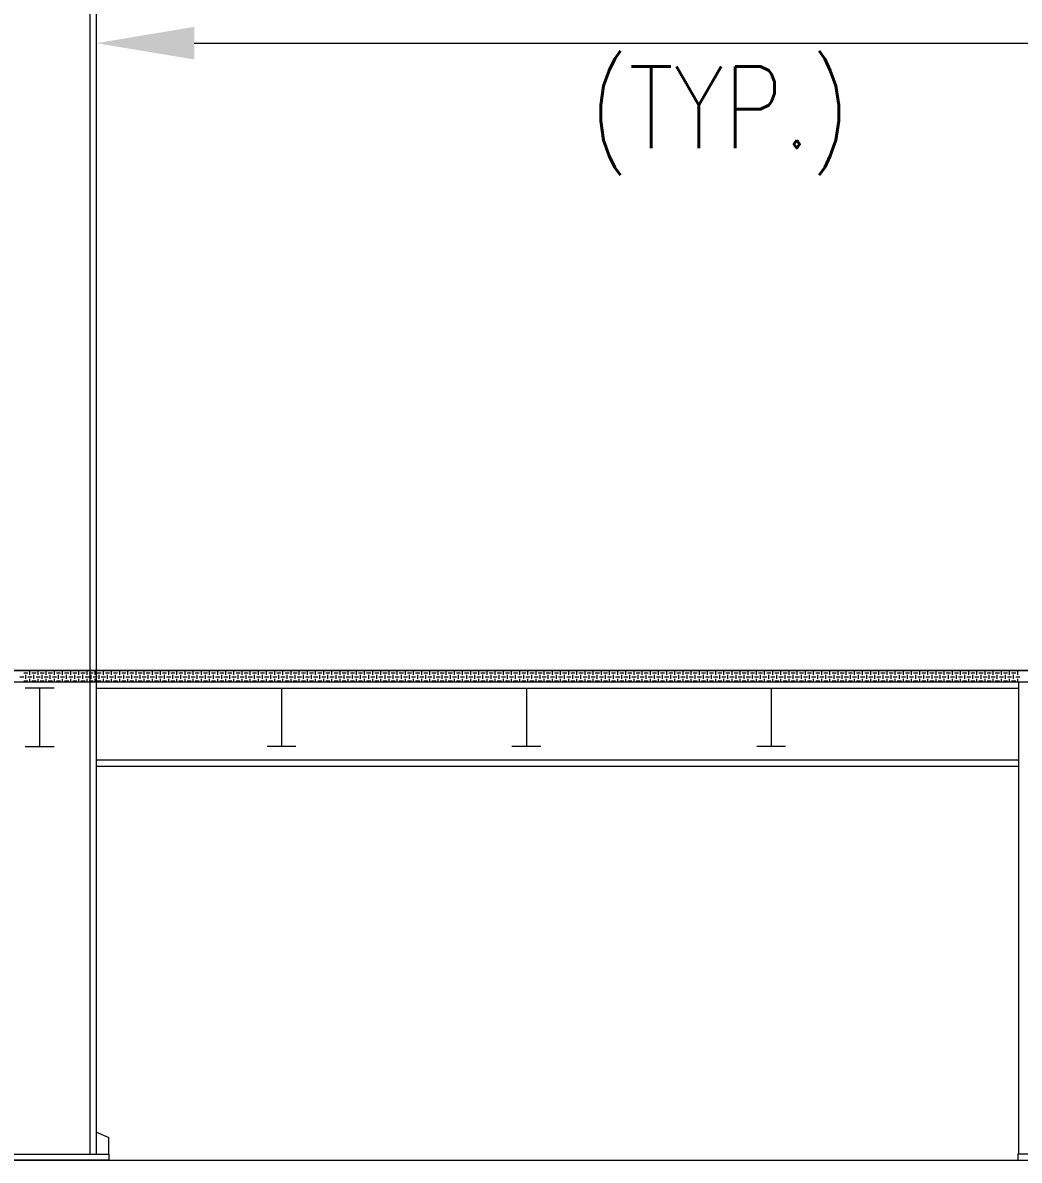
# Model space of a CAD drawing. Header units: millimetres. Extents: x 68421 to 1479662, y -51504 to 144751.
# Drawn here: x 607346 to 613449, y 73240 to 80207 of the extents above; entities that cross this region are included whole.
import ezdxf

# ---------------------------------------------------------------- set-up
doc = ezdxf.new("R2010")
doc.units = ezdxf.units.MM
doc.header["$LTSCALE"] = 0.35
doc.header["$MEASUREMENT"] = 0
doc.linetypes.add('CONTIN', pattern=[0, 0, 0])
doc.layers.get('0').update_dxf_attribs({"linetype": 'CONTIN'})
doc.styles.add('ROMANT', font='simplex.shx')

msp = doc.modelspace()

# ---------------------------------------------------------------- linework, layer by layer
at = {"lineweight": 0}
for p, q in [((607758.24888, 73277.76909), (607758.25123, 83356.65159)), ((607796.34887, 73277.76909), (607796.35124, 83356.65159)), ((613445.2471, 73277.76909), (613445.24641, 76169.33395)), ((607794.28541, 76131.22837), (613445.24787, 76131.22837)), ((607796.34824, 75691.43247), (613445.24773, 75691.43247)), ((607796.34825, 75653.33237), (613445.24772, 75653.33237)), ((607796.34889, 73411.58594), (607872.54896, 73379.3691)), ((607872.54896, 73277.7691), (607872.54896, 73379.3691)), ((607061.04701, 73277.76902), (607872.54896, 73277.7691)), ((607872.54896, 73239.6691), (607061.04701, 73239.66902)), ((607137.24698, 73277.76901), (607796.34889, 73277.7691)), ((607872.54896, 73277.7691), (607872.54896, 73239.6691))]:
    msp.add_line(p, q, dxfattribs=at)
at = {"color": 6, "linetype": 'ByBlock', "lineweight": 0}
msp.add_line((608396.35045, 80082.00397), (615490.79799, 80082.00397), dxfattribs=at)
at = {"color": 251, "linetype": 'Continuous', "lineweight": 0}
for p, q in [((588413.24788, 76239.66906), (626520.34809, 76239.66906)), ((626520.34809, 76239.66906), (588413.24788, 76239.66906)), ((607351.81056, 76225.22456), (607376.81056, 76225.22456)), ((607364.31056, 76237.72456), (607364.31056, 76239.66906)), ((607389.31056, 76212.72456), (607389.31056, 76237.72456)), ((607401.81056, 76225.22456), (607426.81056, 76225.22456)), ((607414.31056, 76237.72456), (607414.31056, 76239.66906)), ((607439.31056, 76212.72456), (607439.31056, 76237.72456)), ((607451.81056, 76225.22456), (607476.81056, 76225.22456)), ((607464.31056, 76237.72456), (607464.31056, 76239.66906)), ((607489.31056, 76212.72456), (607489.31056, 76237.72456)), ((607501.81056, 76225.22456), (607526.81056, 76225.22456)), ((607514.31056, 76237.72456), (607514.31056, 76239.66906)), ((607539.31056, 76212.72456), (607539.31056, 76237.72456)), ((607551.81056, 76225.22456), (607576.81056, 76225.22456)), ((607564.31056, 76237.72456), (607564.31056, 76239.66906)), ((607589.31056, 76212.72456), (607589.31056, 76237.72456)), ((607601.81056, 76225.22456), (607626.81056, 76225.22456)), ((607614.31056, 76237.72456), (607614.31056, 76239.66906)), ((607639.31056, 76212.72456), (607639.31056, 76237.72456)), ((607651.81056, 76225.22456), (607676.81056, 76225.22456)), ((607664.31056, 76237.72456), (607664.31056, 76239.66906)), ((607689.31056, 76212.72456), (607689.31056, 76237.72456)), ((607701.81056, 76225.22456), (607726.81056, 76225.22456)), ((607714.31056, 76237.72456), (607714.31056, 76239.66906)), ((607739.31056, 76212.72456), (607739.31056, 76237.72456)), ((607751.81056, 76225.22456), (607776.81056, 76225.22456)), ((607764.31056, 76237.72456), (607764.31056, 76239.66906)), ((607789.31056, 76212.72456), (607789.31056, 76237.72456)), ((607801.81056, 76225.22456), (607826.81056, 76225.22456)), ((607814.31056, 76237.72456), (607814.31056, 76239.66906)), ((607839.31056, 76212.72456), (607839.31056, 76237.72456)), ((607851.81056, 76225.22456), (607876.81056, 76225.22456)), ((607864.31056, 76237.72456), (607864.31056, 76239.66906)), ((607889.31056, 76212.72456), (607889.31056, 76237.72456)), ((607901.81056, 76225.22456), (607926.81056, 76225.22456)), ((607914.31056, 76237.72456), (607914.31056, 76239.66906)), ((607939.31056, 76212.72456), (607939.31056, 76237.72456)), ((607951.81056, 76225.22456), (607976.81056, 76225.22456)), ((607964.31056, 76237.72456), (607964.31056, 76239.66906)), ((607989.31056, 76212.72456), (607989.31056, 76237.72456)), ((608001.81056, 76225.22456), (608026.81056, 76225.22456)), ((608014.31056, 76237.72456), (608014.31056, 76239.66906)), ((608039.31056, 76212.72456), (608039.31056, 76237.72456)), ((608051.81056, 76225.22456), (608076.81056, 76225.22456)), ((608064.31056, 76237.72456), (608064.31056, 76239.66906)), ((608089.31056, 76212.72456), (608089.31056, 76237.72456)), ((608101.81056, 76225.22456), (608126.81056, 76225.22456)), ((608114.31056, 76237.72456), (608114.31056, 76239.66906)), ((608139.31056, 76212.72456), (608139.31056, 76237.72456)), ((608151.81056, 76225.22456), (608176.81056, 76225.22456)), ((608164.31056, 76237.72456), (608164.31056, 76239.66906)), ((608189.31056, 76212.72456), (608189.31056, 76237.72456)), ((608201.81056, 76225.22456), (608226.81056, 76225.22456)), ((608214.31056, 76237.72456), (608214.31056, 76239.66906)), ((608239.31056, 76212.72456), (608239.31056, 76237.72456)), ((608251.81056, 76225.22456), (608276.81056, 76225.22456)), ((608264.31056, 76237.72456), (608264.31056, 76239.66906)), ((608289.31056, 76212.72456), (608289.31056, 76237.72456)), ((608301.81056, 76225.22456), (608326.81056, 76225.22456)), ((608314.31056, 76237.72456), (608314.31056, 76239.66906)), ((608339.31056, 76212.72456), (608339.31056, 76237.72456)), ((608351.81056, 76225.22456), (608376.81056, 76225.22456)), ((608364.31056, 76237.72456), (608364.31056, 76239.66906)), ((608389.31056, 76212.72456), (608389.31056, 76237.72456)), ((608401.81056, 76225.22456), (608426.81056, 76225.22456)), ((608414.31056, 76237.72456), (608414.31056, 76239.66906)), ((608439.31056, 76212.72456), (608439.31056, 76237.72456)), ((608451.81056, 76225.22456), (608476.81056, 76225.22456)), ((608464.31056, 76237.72456), (608464.31056, 76239.66906)), ((608489.31056, 76212.72456), (608489.31056, 76237.72456)), ((608501.81056, 76225.22456), (608526.81056, 76225.22456)), ((608514.31056, 76237.72456), (608514.31056, 76239.66906)), ((608539.31056, 76212.72456), (608539.31056, 76237.72456)), ((608551.81056, 76225.22456), (608576.81056, 76225.22456)), ((608564.31056, 76237.72456), (608564.31056, 76239.66906)), ((608589.31056, 76212.72456), (608589.31056, 76237.72456)), ((608601.81056, 76225.22456), (608626.81056, 76225.22456)), ((608614.31056, 76237.72456), (608614.31056, 76239.66906)), ((608639.31056, 76212.72456), (608639.31056, 76237.72456)), ((608651.81056, 76225.22456), (608676.81056, 76225.22456)), ((608664.31056, 76237.72456), (608664.31056, 76239.66906)), ((608689.31056, 76212.72456), (608689.31056, 76237.72456)), ((608701.81056, 76225.22456), (608726.81056, 76225.22456)), ((608714.31056, 76237.72456), (608714.31056, 76239.66906)), ((608739.31056, 76212.72456), (608739.31056, 76237.72456)), ((608751.81056, 76225.22456), (608776.81056, 76225.22456)), ((608764.31056, 76237.72456), (608764.31056, 76239.66906)), ((608789.31056, 76212.72456), (608789.31056, 76237.72456)), ((608801.81056, 76225.22456), (608826.81056, 76225.22456)), ((608814.31056, 76237.72456), (608814.31056, 76239.66906)), ((608839.31056, 76212.72456), (608839.31056, 76237.72456)), ((608851.81056, 76225.22456), (608876.81056, 76225.22456)), ((608864.31056, 76237.72456), (608864.31056, 76239.66906)), ((608889.31056, 76212.72456), (608889.31056, 76237.72456)), ((608901.81056, 76225.22456), (608926.81056, 76225.22456)), ((608914.31056, 76237.72456), (608914.31056, 76239.66906)), ((608939.31056, 76212.72456), (608939.31056, 76237.72456)), ((608951.81056, 76225.22456), (608976.81056, 76225.22456)), ((608964.31056, 76237.72456), (608964.31056, 76239.66906)), ((608989.31056, 76212.72456), (608989.31056, 76237.72456)), ((609001.81056, 76225.22456), (609026.81056, 76225.22456)), ((609014.31056, 76237.72456), (609014.31056, 76239.66906)), ((609039.31056, 76212.72456), (609039.31056, 76237.72456)), ((609051.81056, 76225.22456), (609076.81056, 76225.22456)), ((609064.31056, 76237.72456), (609064.31056, 76239.66906)), ((609089.31056, 76212.72456), (609089.31056, 76237.72456)), ((609101.81056, 76225.22456), (609126.81056, 76225.22456)), ((609114.31056, 76237.72456), (609114.31056, 76239.66906)), ((609139.31056, 76212.72456), (609139.31056, 76237.72456)), ((609151.81056, 76225.22456), (609176.81056, 76225.22456)), ((609164.31056, 76237.72456), (609164.31056, 76239.66906)), ((609189.31056, 76212.72456), (609189.31056, 76237.72456)), ((609201.81056, 76225.22456), (609226.81056, 76225.22456)), ((609214.31056, 76237.72456), (609214.31056, 76239.66906)), ((609239.31056, 76212.72456), (609239.31056, 76237.72456)), ((609251.81056, 76225.22456), (609276.81056, 76225.22456)), ((609264.31056, 76237.72456), (609264.31056, 76239.66906)), ((609289.31056, 76212.72456), (609289.31056, 76237.72456)), ((609301.81056, 76225.22456), (609326.81056, 76225.22456)), ((609314.31056, 76237.72456), (609314.31056, 76239.66906)), ((609339.31056, 76212.72456), (609339.31056, 76237.72456)), ((609351.81056, 76225.22456), (609376.81056, 76225.22456)), ((609364.31056, 76237.72456), (609364.31056, 76239.66906)), ((609389.31056, 76212.72456), (609389.31056, 76237.72456)), ((609401.81056, 76225.22456), (609426.81056, 76225.22456)), ((609414.31056, 76237.72456), (609414.31056, 76239.66906)), ((609439.31056, 76212.72456), (609439.31056, 76237.72456)), ((609451.81056, 76225.22456), (609476.81056, 76225.22456)), ((609464.31056, 76237.72456), (609464.31056, 76239.66906)), ((609489.31056, 76212.72456), (609489.31056, 76237.72456)), ((609501.81056, 76225.22456), (609526.81056, 76225.22456)), ((609514.31056, 76237.72456), (609514.31056, 76239.66906)), ((609539.31056, 76212.72456), (609539.31056, 76237.72456)), ((609551.81056, 76225.22456), (609576.81056, 76225.22456)), ((609564.31056, 76237.72456), (609564.31056, 76239.66906)), ((609589.31056, 76212.72456), (609589.31056, 76237.72456)), ((609601.81056, 76225.22456), (609626.81056, 76225.22456)), ((609614.31056, 76237.72456), (609614.31056, 76239.66906)), ((609639.31056, 76212.72456), (609639.31056, 76237.72456)), ((609651.81056, 76225.22456), (609676.81056, 76225.22456)), ((609664.31056, 76237.72456), (609664.31056, 76239.66906)), ((609689.31056, 76212.72456), (609689.31056, 76237.72456)), ((609701.81056, 76225.22456), (609726.81056, 76225.22456)), ((609714.31056, 76237.72456), (609714.31056, 76239.66906)), ((609739.31056, 76212.72456), (609739.31056, 76237.72456)), ((609751.81056, 76225.22456), (609776.81056, 76225.22456)), ((609764.31056, 76237.72456), (609764.31056, 76239.66906)), ((609789.31056, 76212.72456), (609789.31056, 76237.72456)), ((609801.81056, 76225.22456), (609826.81056, 76225.22456)), ((609814.31056, 76237.72456), (609814.31056, 76239.66906)), ((609839.31056, 76212.72456), (609839.31056, 76237.72456)), ((609851.81056, 76225.22456), (609876.81056, 76225.22456)), ((609864.31056, 76237.72456), (609864.31056, 76239.66906)), ((609889.31056, 76212.72456), (609889.31056, 76237.72456)), ((609901.81056, 76225.22456), (609926.81056, 76225.22456)), ((609914.31056, 76237.72456), (609914.31056, 76239.66906)), ((609939.31056, 76212.72456), (609939.31056, 76237.72456)), ((609951.81056, 76225.22456), (609976.81056, 76225.22456)), ((609964.31056, 76237.72456), (609964.31056, 76239.66906)), ((609989.31056, 76212.72456), (609989.31056, 76237.72456)), ((610001.81056, 76225.22456), (610026.81056, 76225.22456)), ((610014.31056, 76237.72456), (610014.31056, 76239.66906)), ((610039.31056, 76212.72456), (610039.31056, 76237.72456)), ((610051.81056, 76225.22456), (610076.81056, 76225.22456)), ((610064.31056, 76237.72456), (610064.31056, 76239.66906)), ((610089.31056, 76212.72456), (610089.31056, 76237.72456)), ((610101.81056, 76225.22456), (610126.81056, 76225.22456)), ((610114.31056, 76237.72456), (610114.31056, 76239.66906)), ((610139.31056, 76212.72456), (610139.31056, 76237.72456)), ((610151.81056, 76225.22456), (610176.81056, 76225.22456)), ((610164.31056, 76237.72456), (610164.31056, 76239.66906)), ((610189.31056, 76212.72456), (610189.31056, 76237.72456)), ((610201.81056, 76225.22456), (610226.81056, 76225.22456)), ((610214.31056, 76237.72456), (610214.31056, 76239.66906)), ((610239.31056, 76212.72456), (610239.31056, 76237.72456)), ((610251.81056, 76225.22456), (610276.81056, 76225.22456)), ((610264.31056, 76237.72456), (610264.31056, 76239.66906)), ((610289.31056, 76212.72456), (610289.31056, 76237.72456)), ((610301.81056, 76225.22456), (610326.81056, 76225.22456)), ((610314.31056, 76237.72456), (610314.31056, 76239.66906)), ((610339.31056, 76212.72456), (610339.31056, 76237.72456)), ((610351.81056, 76225.22456), (610376.81056, 76225.22456)), ((610364.31056, 76237.72456), (610364.31056, 76239.66906)), ((610389.31056, 76212.72456), (610389.31056, 76237.72456)), ((610401.81056, 76225.22456), (610426.81056, 76225.22456)), ((610414.31056, 76237.72456), (610414.31056, 76239.66906)), ((610439.31056, 76212.72456), (610439.31056, 76237.72456)), ((610451.81056, 76225.22456), (610476.81056, 76225.22456)), ((610464.31056, 76237.72456), (610464.31056, 76239.66906)), ((610489.31056, 76212.72456), (610489.31056, 76237.72456)), ((610501.81056, 76225.22456), (610526.81056, 76225.22456)), ((610514.31056, 76237.72456), (610514.31056, 76239.66906)), ((610539.31056, 76212.72456), (610539.31056, 76237.72456)), ((610551.81056, 76225.22456), (610576.81056, 76225.22456)), ((610564.31056, 76237.72456), (610564.31056, 76239.66906)), ((610589.31056, 76212.72456), (610589.31056, 76237.72456)), ((610601.81056, 76225.22456), (610626.81056, 76225.22456)), ((610614.31056, 76237.72456), (610614.31056, 76239.66906)), ((610639.31056, 76212.72456), (610639.31056, 76237.72456)), ((610651.81056, 76225.22456), (610676.81056, 76225.22456)), ((610664.31056, 76237.72456), (610664.31056, 76239.66906)), ((610689.31056, 76212.72456), (610689.31056, 76237.72456)), ((610701.81056, 76225.22456), (610726.81056, 76225.22456)), ((610714.31056, 76237.72456), (610714.31056, 76239.66906)), ((610739.31056, 76212.72456), (610739.31056, 76237.72456)), ((610751.81056, 76225.22456), (610776.81056, 76225.22456)), ((610764.31056, 76237.72456), (610764.31056, 76239.66906)), ((610789.31056, 76212.72456), (610789.31056, 76237.72456)), ((610801.81056, 76225.22456), (610826.81056, 76225.22456)), ((610814.31056, 76237.72456), (610814.31056, 76239.66906)), ((610839.31056, 76212.72456), (610839.31056, 76237.72456)), ((610851.81056, 76225.22456), (610876.81056, 76225.22456)), ((610864.31056, 76237.72456), (610864.31056, 76239.66906)), ((610889.31056, 76212.72456), (610889.31056, 76237.72456)), ((610901.81056, 76225.22456), (610926.81056, 76225.22456)), ((610914.31056, 76237.72456), (610914.31056, 76239.66906)), ((610939.31056, 76212.72456), (610939.31056, 76237.72456)), ((610951.81056, 76225.22456), (610976.81056, 76225.22456)), ((610964.31056, 76237.72456), (610964.31056, 76239.66906)), ((610989.31056, 76212.72456), (610989.31056, 76237.72456)), ((611001.81056, 76225.22456), (611026.81056, 76225.22456)), ((611014.31056, 76237.72456), (611014.31056, 76239.66906)), ((611039.31056, 76212.72456), (611039.31056, 76237.72456)), ((611051.81056, 76225.22456), (611076.81056, 76225.22456)), ((611064.31056, 76237.72456), (611064.31056, 76239.66906)), ((611089.31056, 76212.72456), (611089.31056, 76237.72456)), ((611101.81056, 76225.22456), (611126.81056, 76225.22456)), ((611114.31056, 76237.72456), (611114.31056, 76239.66906)), ((611139.31056, 76212.72456), (611139.31056, 76237.72456)), ((611151.81056, 76225.22456), (611176.81056, 76225.22456)), ((611164.31056, 76237.72456), (611164.31056, 76239.66906)), ((611189.31056, 76212.72456), (611189.31056, 76237.72456)), ((611201.81056, 76225.22456), (611226.81056, 76225.22456)), ((611214.31056, 76237.72456), (611214.31056, 76239.66906)), ((611239.31056, 76212.72456), (611239.31056, 76237.72456)), ((611251.81056, 76225.22456), (611276.81056, 76225.22456)), ((611264.31056, 76237.72456), (611264.31056, 76239.66906)), ((611289.31056, 76212.72456), (611289.31056, 76237.72456)), ((611301.81056, 76225.22456), (611326.81056, 76225.22456)), ((611314.31056, 76237.72456), (611314.31056, 76239.66906)), ((611339.31056, 76212.72456), (611339.31056, 76237.72456)), ((611351.81056, 76225.22456), (611376.81056, 76225.22456)), ((611364.31056, 76237.72456), (611364.31056, 76239.66906)), ((611389.31056, 76212.72456), (611389.31056, 76237.72456)), ((611401.81056, 76225.22456), (611426.81056, 76225.22456)), ((611414.31056, 76237.72456), (611414.31056, 76239.66906)), ((611439.31056, 76212.72456), (611439.31056, 76237.72456)), ((611451.81056, 76225.22456), (611476.81056, 76225.22456)), ((611464.31056, 76237.72456), (611464.31056, 76239.66906)), ((611489.31056, 76212.72456), (611489.31056, 76237.72456)), ((611501.81056, 76225.22456), (611526.81056, 76225.22456)), ((611514.31056, 76237.72456), (611514.31056, 76239.66906)), ((611539.31056, 76212.72456), (611539.31056, 76237.72456)), ((611551.81056, 76225.22456), (611576.81056, 76225.22456)), ((611564.31056, 76237.72456), (611564.31056, 76239.66906)), ((611589.31056, 76212.72456), (611589.31056, 76237.72456)), ((611601.81056, 76225.22456), (611626.81056, 76225.22456)), ((611614.31056, 76237.72456), (611614.31056, 76239.66906)), ((611639.31056, 76212.72456), (611639.31056, 76237.72456)), ((611651.81056, 76225.22456), (611676.81056, 76225.22456)), ((611664.31056, 76237.72456), (611664.31056, 76239.66906)), ((611689.31056, 76212.72456), (611689.31056, 76237.72456)), ((611701.81056, 76225.22456), (611726.81056, 76225.22456)), ((611714.31056, 76237.72456), (611714.31056, 76239.66906)), ((611739.31056, 76212.72456), (611739.31056, 76237.72456)), ((611751.81056, 76225.22456), (611776.81056, 76225.22456)), ((611764.31056, 76237.72456), (611764.31056, 76239.66906)), ((611789.31056, 76212.72456), (611789.31056, 76237.72456)), ((611801.81056, 76225.22456), (611826.81056, 76225.22456)), ((611814.31056, 76237.72456), (611814.31056, 76239.66906)), ((611839.31056, 76212.72456), (611839.31056, 76237.72456)), ((611851.81056, 76225.22456), (611876.81056, 76225.22456)), ((611864.31056, 76237.72456), (611864.31056, 76239.66906)), ((611889.31056, 76212.72456), (611889.31056, 76237.72456)), ((611901.81056, 76225.22456), (611926.81056, 76225.22456)), ((611914.31056, 76237.72456), (611914.31056, 76239.66906)), ((611939.31056, 76212.72456), (611939.31056, 76237.72456)), ((611951.81056, 76225.22456), (611976.81056, 76225.22456)), ((611964.31056, 76237.72456), (611964.31056, 76239.66906)), ((611989.31056, 76212.72456), (611989.31056, 76237.72456)), ((612001.81056, 76225.22456), (612026.81056, 76225.22456)), ((612014.31056, 76237.72456), (612014.31056, 76239.66906)), ((612039.31056, 76212.72456), (612039.31056, 76237.72456)), ((612051.81056, 76225.22456), (612076.81056, 76225.22456)), ((612064.31056, 76237.72456), (612064.31056, 76239.66906)), ((612089.31056, 76212.72456), (612089.31056, 76237.72456)), ((612101.81056, 76225.22456), (612126.81056, 76225.22456)), ((612114.31056, 76237.72456), (612114.31056, 76239.66906)), ((612139.31056, 76212.72456), (612139.31056, 76237.72456)), ((612151.81056, 76225.22456), (612176.81056, 76225.22456)), ((612164.31056, 76237.72456), (612164.31056, 76239.66906)), ((612189.31056, 76212.72456), (612189.31056, 76237.72456)), ((612201.81056, 76225.22456), (612226.81056, 76225.22456)), ((612214.31056, 76237.72456), (612214.31056, 76239.66906)), ((612239.31056, 76212.72456), (612239.31056, 76237.72456)), ((612251.81056, 76225.22456), (612276.81056, 76225.22456)), ((612264.31056, 76237.72456), (612264.31056, 76239.66906)), ((612289.31056, 76212.72456), (612289.31056, 76237.72456)), ((612301.81056, 76225.22456), (612326.81056, 76225.22456)), ((612314.31056, 76237.72456), (612314.31056, 76239.66906)), ((612339.31056, 76212.72456), (612339.31056, 76237.72456)), ((612351.81056, 76225.22456), (612376.81056, 76225.22456)), ((612364.31056, 76237.72456), (612364.31056, 76239.66906)), ((612389.31056, 76212.72456), (612389.31056, 76237.72456)), ((612401.81056, 76225.22456), (612426.81056, 76225.22456)), ((612414.31056, 76237.72456), (612414.31056, 76239.66906)), ((612439.31056, 76212.72456), (612439.31056, 76237.72456)), ((612451.81056, 76225.22456), (612476.81056, 76225.22456)), ((612464.31056, 76237.72456), (612464.31056, 76239.66906)), ((612489.31056, 76212.72456), (612489.31056, 76237.72456)), ((612501.81056, 76225.22456), (612526.81056, 76225.22456)), ((612514.31056, 76237.72456), (612514.31056, 76239.66906)), ((612539.31056, 76212.72456), (612539.31056, 76237.72456)), ((612551.81056, 76225.22456), (612576.81056, 76225.22456)), ((612564.31056, 76237.72456), (612564.31056, 76239.66906)), ((612589.31056, 76212.72456), (612589.31056, 76237.72456)), ((612601.81056, 76225.22456), (612626.81056, 76225.22456)), ((612614.31056, 76237.72456), (612614.31056, 76239.66906)), ((612639.31056, 76212.72456), (612639.31056, 76237.72456)), ((612651.81056, 76225.22456), (612676.81056, 76225.22456)), ((612664.31056, 76237.72456), (612664.31056, 76239.66906)), ((612689.31056, 76212.72456), (612689.31056, 76237.72456)), ((612701.81056, 76225.22456), (612726.81056, 76225.22456)), ((612714.31056, 76237.72456), (612714.31056, 76239.66906)), ((612739.31056, 76212.72456), (612739.31056, 76237.72456)), ((612751.81056, 76225.22456), (612776.81056, 76225.22456)), ((612764.31056, 76237.72456), (612764.31056, 76239.66906)), ((612789.31056, 76212.72456), (612789.31056, 76237.72456)), ((612801.81056, 76225.22456), (612826.81056, 76225.22456)), ((612814.31056, 76237.72456), (612814.31056, 76239.66906)), ((612839.31056, 76212.72456), (612839.31056, 76237.72456)), ((612851.81056, 76225.22456), (612876.81056, 76225.22456)), ((612864.31056, 76237.72456), (612864.31056, 76239.66906)), ((612889.31056, 76212.72456), (612889.31056, 76237.72456)), ((612901.81056, 76225.22456), (612926.81056, 76225.22456)), ((612914.31056, 76237.72456), (612914.31056, 76239.66906)), ((612939.31056, 76212.72456), (612939.31056, 76237.72456)), ((612951.81056, 76225.22456), (612976.81056, 76225.22456)), ((612964.31056, 76237.72456), (612964.31056, 76239.66906)), ((612989.31056, 76212.72456), (612989.31056, 76237.72456)), ((613001.81056, 76225.22456), (613026.81056, 76225.22456)), ((613014.31056, 76237.72456), (613014.31056, 76239.66906)), ((613039.31056, 76212.72456), (613039.31056, 76237.72456)), ((613051.81056, 76225.22456), (613076.81056, 76225.22456)), ((613064.31056, 76237.72456), (613064.31056, 76239.66906)), ((613089.31056, 76212.72456), (613089.31056, 76237.72456)), ((613101.81056, 76225.22456), (613126.81056, 76225.22456)), ((613114.31056, 76237.72456), (613114.31056, 76239.66906)), ((613139.31056, 76212.72456), (613139.31056, 76237.72456)), ((613151.81056, 76225.22456), (613176.81056, 76225.22456)), ((613164.31056, 76237.72456), (613164.31056, 76239.66906)), ((613189.31056, 76212.72456), (613189.31056, 76237.72456)), ((613201.81056, 76225.22456), (613226.81056, 76225.22456)), ((613214.31056, 76237.72456), (613214.31056, 76239.66906)), ((613239.31056, 76212.72456), (613239.31056, 76237.72456)), ((613251.81056, 76225.22456), (613276.81056, 76225.22456)), ((613264.31056, 76237.72456), (613264.31056, 76239.66906)), ((613289.31056, 76212.72456), (613289.31056, 76237.72456)), ((613301.81056, 76225.22456), (613326.81056, 76225.22456)), ((613314.31056, 76237.72456), (613314.31056, 76239.66906)), ((613339.31056, 76212.72456), (613339.31056, 76237.72456)), ((613351.81056, 76225.22456), (613376.81056, 76225.22456)), ((613364.31056, 76237.72456), (613364.31056, 76239.66906)), ((613389.31056, 76212.72456), (613389.31056, 76237.72456)), ((613401.81056, 76225.22456), (613426.81056, 76225.22456)), ((613414.31056, 76237.72456), (613414.31056, 76239.66906)), ((613439.31056, 76212.72456), (613439.31056, 76237.72456)), ((588413.24786, 76169.33395), (626520.34809, 76169.33395)), ((607326.81056, 76200.22456), (607351.81056, 76200.22456)), ((607351.81056, 76175.22456), (607376.81056, 76175.22456)), ((607364.31056, 76187.72456), (607364.31056, 76212.72456)), ((607376.81056, 76200.22456), (607401.81056, 76200.22456)), ((607389.31056, 76169.33395), (607389.31056, 76187.72456)), ((607401.81056, 76175.22456), (607426.81056, 76175.22456)), ((607414.31056, 76187.72456), (607414.31056, 76212.72456)), ((607426.81056, 76200.22456), (607451.81056, 76200.22456)), ((607439.31056, 76169.33395), (607439.31056, 76187.72456)), ((607451.81056, 76175.22456), (607476.81056, 76175.22456)), ((607464.31056, 76187.72456), (607464.31056, 76212.72456)), ((607476.81056, 76200.22456), (607501.81056, 76200.22456)), ((607489.31056, 76169.33395), (607489.31056, 76187.72456)), ((607501.81056, 76175.22456), (607526.81056, 76175.22456)), ((607514.31056, 76187.72456), (607514.31056, 76212.72456)), ((607526.81056, 76200.22456), (607551.81056, 76200.22456)), ((607539.31056, 76169.33395), (607539.31056, 76187.72456)), ((607551.81056, 76175.22456), (607576.81056, 76175.22456)), ((607564.31056, 76187.72456), (607564.31056, 76212.72456)), ((607576.81056, 76200.22456), (607601.81056, 76200.22456)), ((607589.31056, 76169.33395), (607589.31056, 76187.72456)), ((607601.81056, 76175.22456), (607626.81056, 76175.22456)), ((607614.31056, 76187.72456), (607614.31056, 76212.72456)), ((607626.81056, 76200.22456), (607651.81056, 76200.22456)), ((607639.31056, 76169.33395), (607639.31056, 76187.72456)), ((607651.81056, 76175.22456), (607676.81056, 76175.22456)), ((607664.31056, 76187.72456), (607664.31056, 76212.72456)), ((607676.81056, 76200.22456), (607701.81056, 76200.22456)), ((607689.31056, 76169.33395), (607689.31056, 76187.72456)), ((607701.81056, 76175.22456), (607726.81056, 76175.22456)), ((607714.31056, 76187.72456), (607714.31056, 76212.72456)), ((607726.81056, 76200.22456), (607751.81056, 76200.22456)), ((607739.31056, 76169.33395), (607739.31056, 76187.72456)), ((607751.81056, 76175.22456), (607776.81056, 76175.22456)), ((607764.31056, 76187.72456), (607764.31056, 76212.72456)), ((607776.81056, 76200.22456), (607801.81056, 76200.22456)), ((607789.31056, 76169.33395), (607789.31056, 76187.72456)), ((607801.81056, 76175.22456), (607826.81056, 76175.22456)), ((607814.31056, 76187.72456), (607814.31056, 76212.72456)), ((607826.81056, 76200.22456), (607851.81056, 76200.22456)), ((607839.31056, 76169.33395), (607839.31056, 76187.72456)), ((607851.81056, 76175.22456), (607876.81056, 76175.22456)), ((607864.31056, 76187.72456), (607864.31056, 76212.72456)), ((607876.81056, 76200.22456), (607901.81056, 76200.22456)), ((607889.31056, 76169.33395), (607889.31056, 76187.72456)), ((607901.81056, 76175.22456), (607926.81056, 76175.22456)), ((607914.31056, 76187.72456), (607914.31056, 76212.72456)), ((607926.81056, 76200.22456), (607951.81056, 76200.22456)), ((607939.31056, 76169.33395), (607939.31056, 76187.72456)), ((607951.81056, 76175.22456), (607976.81056, 76175.22456)), ((607964.31056, 76187.72456), (607964.31056, 76212.72456)), ((607976.81056, 76200.22456), (608001.81056, 76200.22456)), ((607989.31056, 76169.33395), (607989.31056, 76187.72456)), ((608001.81056, 76175.22456), (608026.81056, 76175.22456)), ((608014.31056, 76187.72456), (608014.31056, 76212.72456)), ((608026.81056, 76200.22456), (608051.81056, 76200.22456)), ((608039.31056, 76169.33395), (608039.31056, 76187.72456)), ((608051.81056, 76175.22456), (608076.81056, 76175.22456)), ((608064.31056, 76187.72456), (608064.31056, 76212.72456)), ((608076.81056, 76200.22456), (608101.81056, 76200.22456)), ((608089.31056, 76169.33395), (608089.31056, 76187.72456)), ((608101.81056, 76175.22456), (608126.81056, 76175.22456)), ((608114.31056, 76187.72456), (608114.31056, 76212.72456)), ((608126.81056, 76200.22456), (608151.81056, 76200.22456)), ((608139.31056, 76169.33395), (608139.31056, 76187.72456)), ((608151.81056, 76175.22456), (608176.81056, 76175.22456)), ((608164.31056, 76187.72456), (608164.31056, 76212.72456)), ((608176.81056, 76200.22456), (608201.81056, 76200.22456)), ((608189.31056, 76169.33395), (608189.31056, 76187.72456)), ((608201.81056, 76175.22456), (608226.81056, 76175.22456)), ((608214.31056, 76187.72456), (608214.31056, 76212.72456)), ((608226.81056, 76200.22456), (608251.81056, 76200.22456)), ((608239.31056, 76169.33395), (608239.31056, 76187.72456)), ((608251.81056, 76175.22456), (608276.81056, 76175.22456)), ((608264.31056, 76187.72456), (608264.31056, 76212.72456)), ((608276.81056, 76200.22456), (608301.81056, 76200.22456)), ((608289.31056, 76169.33395), (608289.31056, 76187.72456)), ((608301.81056, 76175.22456), (608326.81056, 76175.22456)), ((608314.31056, 76187.72456), (608314.31056, 76212.72456)), ((608326.81056, 76200.22456), (608351.81056, 76200.22456)), ((608339.31056, 76169.33395), (608339.31056, 76187.72456)), ((608351.81056, 76175.22456), (608376.81056, 76175.22456)), ((608364.31056, 76187.72456), (608364.31056, 76212.72456)), ((608376.81056, 76200.22456), (608401.81056, 76200.22456)), ((608389.31056, 76169.33395), (608389.31056, 76187.72456)), ((608401.81056, 76175.22456), (608426.81056, 76175.22456)), ((608414.31056, 76187.72456), (608414.31056, 76212.72456)), ((608426.81056, 76200.22456), (608451.81056, 76200.22456)), ((608439.31056, 76169.33395), (608439.31056, 76187.72456)), ((608451.81056, 76175.22456), (608476.81056, 76175.22456)), ((608464.31056, 76187.72456), (608464.31056, 76212.72456)), ((608476.81056, 76200.22456), (608501.81056, 76200.22456)), ((608489.31056, 76169.33395), (608489.31056, 76187.72456)), ((608501.81056, 76175.22456), (608526.81056, 76175.22456)), ((608514.31056, 76187.72456), (608514.31056, 76212.72456)), ((608526.81056, 76200.22456), (608551.81056, 76200.22456)), ((608539.31056, 76169.33395), (608539.31056, 76187.72456)), ((608551.81056, 76175.22456), (608576.81056, 76175.22456)), ((608564.31056, 76187.72456), (608564.31056, 76212.72456)), ((608576.81056, 76200.22456), (608601.81056, 76200.22456)), ((608589.31056, 76169.33395), (608589.31056, 76187.72456)), ((608601.81056, 76175.22456), (608626.81056, 76175.22456)), ((608614.31056, 76187.72456), (608614.31056, 76212.72456)), ((608626.81056, 76200.22456), (608651.81056, 76200.22456)), ((608639.31056, 76169.33395), (608639.31056, 76187.72456)), ((608651.81056, 76175.22456), (608676.81056, 76175.22456)), ((608664.31056, 76187.72456), (608664.31056, 76212.72456)), ((608676.81056, 76200.22456), (608701.81056, 76200.22456)), ((608689.31056, 76169.33395), (608689.31056, 76187.72456)), ((608701.81056, 76175.22456), (608726.81056, 76175.22456)), ((608714.31056, 76187.72456), (608714.31056, 76212.72456)), ((608726.81056, 76200.22456), (608751.81056, 76200.22456)), ((608739.31056, 76169.33395), (608739.31056, 76187.72456)), ((608751.81056, 76175.22456), (608776.81056, 76175.22456)), ((608764.31056, 76187.72456), (608764.31056, 76212.72456)), ((608776.81056, 76200.22456), (608801.81056, 76200.22456)), ((608789.31056, 76169.33395), (608789.31056, 76187.72456)), ((608801.81056, 76175.22456), (608826.81056, 76175.22456)), ((608814.31056, 76187.72456), (608814.31056, 76212.72456)), ((608826.81056, 76200.22456), (608851.81056, 76200.22456)), ((608839.31056, 76169.33395), (608839.31056, 76187.72456)), ((608851.81056, 76175.22456), (608876.81056, 76175.22456)), ((608864.31056, 76187.72456), (608864.31056, 76212.72456)), ((608876.81056, 76200.22456), (608901.81056, 76200.22456)), ((608889.31056, 76169.33395), (608889.31056, 76187.72456)), ((608901.81056, 76175.22456), (608926.81056, 76175.22456)), ((608914.31056, 76187.72456), (608914.31056, 76212.72456)), ((608926.81056, 76200.22456), (608951.81056, 76200.22456)), ((608939.31056, 76169.33395), (608939.31056, 76187.72456)), ((608951.81056, 76175.22456), (608976.81056, 76175.22456)), ((608964.31056, 76187.72456), (608964.31056, 76212.72456)), ((608976.81056, 76200.22456), (609001.81056, 76200.22456)), ((608989.31056, 76169.33395), (608989.31056, 76187.72456)), ((609001.81056, 76175.22456), (609026.81056, 76175.22456)), ((609014.31056, 76187.72456), (609014.31056, 76212.72456)), ((609026.81056, 76200.22456), (609051.81056, 76200.22456)), ((609039.31056, 76169.33395), (609039.31056, 76187.72456)), ((609051.81056, 76175.22456), (609076.81056, 76175.22456)), ((609064.31056, 76187.72456), (609064.31056, 76212.72456)), ((609076.81056, 76200.22456), (609101.81056, 76200.22456)), ((609089.31056, 76169.33395), (609089.31056, 76187.72456)), ((609101.81056, 76175.22456), (609126.81056, 76175.22456)), ((609114.31056, 76187.72456), (609114.31056, 76212.72456)), ((609126.81056, 76200.22456), (609151.81056, 76200.22456)), ((609139.31056, 76169.33395), (609139.31056, 76187.72456)), ((609151.81056, 76175.22456), (609176.81056, 76175.22456)), ((609164.31056, 76187.72456), (609164.31056, 76212.72456)), ((609176.81056, 76200.22456), (609201.81056, 76200.22456)), ((609189.31056, 76169.33395), (609189.31056, 76187.72456)), ((609201.81056, 76175.22456), (609226.81056, 76175.22456)), ((609214.31056, 76187.72456), (609214.31056, 76212.72456)), ((609226.81056, 76200.22456), (609251.81056, 76200.22456)), ((609239.31056, 76169.33395), (609239.31056, 76187.72456)), ((609251.81056, 76175.22456), (609276.81056, 76175.22456)), ((609264.31056, 76187.72456), (609264.31056, 76212.72456)), ((609276.81056, 76200.22456), (609301.81056, 76200.22456)), ((609289.31056, 76169.33395), (609289.31056, 76187.72456)), ((609301.81056, 76175.22456), (609326.81056, 76175.22456)), ((609314.31056, 76187.72456), (609314.31056, 76212.72456)), ((609326.81056, 76200.22456), (609351.81056, 76200.22456)), ((609339.31056, 76169.33395), (609339.31056, 76187.72456)), ((609351.81056, 76175.22456), (609376.81056, 76175.22456)), ((609364.31056, 76187.72456), (609364.31056, 76212.72456)), ((609376.81056, 76200.22456), (609401.81056, 76200.22456)), ((609389.31056, 76169.33395), (609389.31056, 76187.72456)), ((609401.81056, 76175.22456), (609426.81056, 76175.22456)), ((609414.31056, 76187.72456), (609414.31056, 76212.72456)), ((609426.81056, 76200.22456), (609451.81056, 76200.22456)), ((609439.31056, 76169.33395), (609439.31056, 76187.72456)), ((609451.81056, 76175.22456), (609476.81056, 76175.22456)), ((609464.31056, 76187.72456), (609464.31056, 76212.72456)), ((609476.81056, 76200.22456), (609501.81056, 76200.22456)), ((609489.31056, 76169.33395), (609489.31056, 76187.72456)), ((609501.81056, 76175.22456), (609526.81056, 76175.22456)), ((609514.31056, 76187.72456), (609514.31056, 76212.72456)), ((609526.81056, 76200.22456), (609551.81056, 76200.22456)), ((609539.31056, 76169.33395), (609539.31056, 76187.72456)), ((609551.81056, 76175.22456), (609576.81056, 76175.22456)), ((609564.31056, 76187.72456), (609564.31056, 76212.72456)), ((609576.81056, 76200.22456), (609601.81056, 76200.22456)), ((609589.31056, 76169.33395), (609589.31056, 76187.72456)), ((609601.81056, 76175.22456), (609626.81056, 76175.22456)), ((609614.31056, 76187.72456), (609614.31056, 76212.72456)), ((609626.81056, 76200.22456), (609651.81056, 76200.22456)), ((609639.31056, 76169.33395), (609639.31056, 76187.72456)), ((609651.81056, 76175.22456), (609676.81056, 76175.22456)), ((609664.31056, 76187.72456), (609664.31056, 76212.72456)), ((609676.81056, 76200.22456), (609701.81056, 76200.22456)), ((609689.31056, 76169.33395), (609689.31056, 76187.72456)), ((609701.81056, 76175.22456), (609726.81056, 76175.22456)), ((609714.31056, 76187.72456), (609714.31056, 76212.72456)), ((609726.81056, 76200.22456), (609751.81056, 76200.22456)), ((609739.31056, 76169.33395), (609739.31056, 76187.72456)), ((609751.81056, 76175.22456), (609776.81056, 76175.22456)), ((609764.31056, 76187.72456), (609764.31056, 76212.72456)), ((609776.81056, 76200.22456), (609801.81056, 76200.22456)), ((609789.31056, 76169.33395), (609789.31056, 76187.72456)), ((609801.81056, 76175.22456), (609826.81056, 76175.22456)), ((609814.31056, 76187.72456), (609814.31056, 76212.72456)), ((609826.81056, 76200.22456), (609851.81056, 76200.22456)), ((609839.31056, 76169.33395), (609839.31056, 76187.72456)), ((609851.81056, 76175.22456), (609876.81056, 76175.22456)), ((609864.31056, 76187.72456), (609864.31056, 76212.72456)), ((609876.81056, 76200.22456), (609901.81056, 76200.22456)), ((609889.31056, 76169.33395), (609889.31056, 76187.72456)), ((609901.81056, 76175.22456), (609926.81056, 76175.22456)), ((609914.31056, 76187.72456), (609914.31056, 76212.72456)), ((609926.81056, 76200.22456), (609951.81056, 76200.22456)), ((609939.31056, 76169.33395), (609939.31056, 76187.72456)), ((609951.81056, 76175.22456), (609976.81056, 76175.22456)), ((609964.31056, 76187.72456), (609964.31056, 76212.72456)), ((609976.81056, 76200.22456), (610001.81056, 76200.22456)), ((609989.31056, 76169.33395), (609989.31056, 76187.72456)), ((610001.81056, 76175.22456), (610026.81056, 76175.22456)), ((610014.31056, 76187.72456), (610014.31056, 76212.72456)), ((610026.81056, 76200.22456), (610051.81056, 76200.22456)), ((610039.31056, 76169.33395), (610039.31056, 76187.72456)), ((610051.81056, 76175.22456), (610076.81056, 76175.22456)), ((610064.31056, 76187.72456), (610064.31056, 76212.72456)), ((610076.81056, 76200.22456), (610101.81056, 76200.22456)), ((610089.31056, 76169.33395), (610089.31056, 76187.72456)), ((610101.81056, 76175.22456), (610126.81056, 76175.22456)), ((610114.31056, 76187.72456), (610114.31056, 76212.72456)), ((610126.81056, 76200.22456), (610151.81056, 76200.22456)), ((610139.31056, 76169.33395), (610139.31056, 76187.72456)), ((610151.81056, 76175.22456), (610176.81056, 76175.22456)), ((610164.31056, 76187.72456), (610164.31056, 76212.72456)), ((610176.81056, 76200.22456), (610201.81056, 76200.22456)), ((610189.31056, 76169.33395), (610189.31056, 76187.72456)), ((610201.81056, 76175.22456), (610226.81056, 76175.22456)), ((610214.31056, 76187.72456), (610214.31056, 76212.72456)), ((610226.81056, 76200.22456), (610251.81056, 76200.22456)), ((610239.31056, 76169.33395), (610239.31056, 76187.72456)), ((610251.81056, 76175.22456), (610276.81056, 76175.22456)), ((610264.31056, 76187.72456), (610264.31056, 76212.72456)), ((610276.81056, 76200.22456), (610301.81056, 76200.22456)), ((610289.31056, 76169.33395), (610289.31056, 76187.72456)), ((610301.81056, 76175.22456), (610326.81056, 76175.22456)), ((610314.31056, 76187.72456), (610314.31056, 76212.72456)), ((610326.81056, 76200.22456), (610351.81056, 76200.22456)), ((610339.31056, 76169.33395), (610339.31056, 76187.72456)), ((610351.81056, 76175.22456), (610376.81056, 76175.22456)), ((610364.31056, 76187.72456), (610364.31056, 76212.72456)), ((610376.81056, 76200.22456), (610401.81056, 76200.22456)), ((610389.31056, 76169.33395), (610389.31056, 76187.72456)), ((610401.81056, 76175.22456), (610426.81056, 76175.22456)), ((610414.31056, 76187.72456), (610414.31056, 76212.72456)), ((610426.81056, 76200.22456), (610451.81056, 76200.22456)), ((610439.31056, 76169.33395), (610439.31056, 76187.72456)), ((610451.81056, 76175.22456), (610476.81056, 76175.22456)), ((610464.31056, 76187.72456), (610464.31056, 76212.72456)), ((610476.81056, 76200.22456), (610501.81056, 76200.22456)), ((610489.31056, 76169.33395), (610489.31056, 76187.72456)), ((610501.81056, 76175.22456), (610526.81056, 76175.22456)), ((610514.31056, 76187.72456), (610514.31056, 76212.72456)), ((610526.81056, 76200.22456), (610551.81056, 76200.22456)), ((610539.31056, 76169.33395), (610539.31056, 76187.72456)), ((610551.81056, 76175.22456), (610576.81056, 76175.22456)), ((610564.31056, 76187.72456), (610564.31056, 76212.72456)), ((610576.81056, 76200.22456), (610601.81056, 76200.22456)), ((610589.31056, 76169.33395), (610589.31056, 76187.72456)), ((610601.81056, 76175.22456), (610626.81056, 76175.22456)), ((610614.31056, 76187.72456), (610614.31056, 76212.72456)), ((610626.81056, 76200.22456), (610651.81056, 76200.22456)), ((610639.31056, 76169.33395), (610639.31056, 76187.72456)), ((610651.81056, 76175.22456), (610676.81056, 76175.22456)), ((610664.31056, 76187.72456), (610664.31056, 76212.72456)), ((610676.81056, 76200.22456), (610701.81056, 76200.22456)), ((610689.31056, 76169.33395), (610689.31056, 76187.72456)), ((610701.81056, 76175.22456), (610726.81056, 76175.22456)), ((610714.31056, 76187.72456), (610714.31056, 76212.72456)), ((610726.81056, 76200.22456), (610751.81056, 76200.22456)), ((610739.31056, 76169.33395), (610739.31056, 76187.72456)), ((610751.81056, 76175.22456), (610776.81056, 76175.22456)), ((610764.31056, 76187.72456), (610764.31056, 76212.72456)), ((610776.81056, 76200.22456), (610801.81056, 76200.22456)), ((610789.31056, 76169.33395), (610789.31056, 76187.72456)), ((610801.81056, 76175.22456), (610826.81056, 76175.22456)), ((610814.31056, 76187.72456), (610814.31056, 76212.72456)), ((610826.81056, 76200.22456), (610851.81056, 76200.22456)), ((610839.31056, 76169.33395), (610839.31056, 76187.72456)), ((610851.81056, 76175.22456), (610876.81056, 76175.22456)), ((610864.31056, 76187.72456), (610864.31056, 76212.72456)), ((610876.81056, 76200.22456), (610901.81056, 76200.22456)), ((610889.31056, 76169.33395), (610889.31056, 76187.72456)), ((610901.81056, 76175.22456), (610926.81056, 76175.22456)), ((610914.31056, 76187.72456), (610914.31056, 76212.72456)), ((610926.81056, 76200.22456), (610951.81056, 76200.22456)), ((610939.31056, 76169.33395), (610939.31056, 76187.72456)), ((610951.81056, 76175.22456), (610976.81056, 76175.22456)), ((610964.31056, 76187.72456), (610964.31056, 76212.72456)), ((610976.81056, 76200.22456), (611001.81056, 76200.22456)), ((610989.31056, 76169.33395), (610989.31056, 76187.72456)), ((611001.81056, 76175.22456), (611026.81056, 76175.22456)), ((611014.31056, 76187.72456), (611014.31056, 76212.72456)), ((611026.81056, 76200.22456), (611051.81056, 76200.22456)), ((611039.31056, 76169.33395), (611039.31056, 76187.72456)), ((611051.81056, 76175.22456), (611076.81056, 76175.22456)), ((611064.31056, 76187.72456), (611064.31056, 76212.72456)), ((611076.81056, 76200.22456), (611101.81056, 76200.22456)), ((611089.31056, 76169.33395), (611089.31056, 76187.72456)), ((611101.81056, 76175.22456), (611126.81056, 76175.22456)), ((611114.31056, 76187.72456), (611114.31056, 76212.72456)), ((611126.81056, 76200.22456), (611151.81056, 76200.22456)), ((611139.31056, 76169.33395), (611139.31056, 76187.72456)), ((611151.81056, 76175.22456), (611176.81056, 76175.22456)), ((611164.31056, 76187.72456), (611164.31056, 76212.72456)), ((611176.81056, 76200.22456), (611201.81056, 76200.22456)), ((611189.31056, 76169.33395), (611189.31056, 76187.72456)), ((611201.81056, 76175.22456), (611226.81056, 76175.22456)), ((611214.31056, 76187.72456), (611214.31056, 76212.72456)), ((611226.81056, 76200.22456), (611251.81056, 76200.22456)), ((611239.31056, 76169.33395), (611239.31056, 76187.72456)), ((611251.81056, 76175.22456), (611276.81056, 76175.22456)), ((611264.31056, 76187.72456), (611264.31056, 76212.72456)), ((611276.81056, 76200.22456), (611301.81056, 76200.22456)), ((611289.31056, 76169.33395), (611289.31056, 76187.72456)), ((611301.81056, 76175.22456), (611326.81056, 76175.22456)), ((611314.31056, 76187.72456), (611314.31056, 76212.72456)), ((611326.81056, 76200.22456), (611351.81056, 76200.22456)), ((611339.31056, 76169.33395), (611339.31056, 76187.72456)), ((611351.81056, 76175.22456), (611376.81056, 76175.22456)), ((611364.31056, 76187.72456), (611364.31056, 76212.72456)), ((611376.81056, 76200.22456), (611401.81056, 76200.22456)), ((611389.31056, 76169.33395), (611389.31056, 76187.72456)), ((611401.81056, 76175.22456), (611426.81056, 76175.22456)), ((611414.31056, 76187.72456), (611414.31056, 76212.72456)), ((611426.81056, 76200.22456), (611451.81056, 76200.22456)), ((611439.31056, 76169.33395), (611439.31056, 76187.72456)), ((611451.81056, 76175.22456), (611476.81056, 76175.22456)), ((611464.31056, 76187.72456), (611464.31056, 76212.72456)), ((611476.81056, 76200.22456), (611501.81056, 76200.22456)), ((611489.31056, 76169.33395), (611489.31056, 76187.72456)), ((611501.81056, 76175.22456), (611526.81056, 76175.22456)), ((611514.31056, 76187.72456), (611514.31056, 76212.72456)), ((611526.81056, 76200.22456), (611551.81056, 76200.22456)), ((611539.31056, 76169.33395), (611539.31056, 76187.72456)), ((611551.81056, 76175.22456), (611576.81056, 76175.22456)), ((611564.31056, 76187.72456), (611564.31056, 76212.72456)), ((611576.81056, 76200.22456), (611601.81056, 76200.22456)), ((611589.31056, 76169.33395), (611589.31056, 76187.72456)), ((611601.81056, 76175.22456), (611626.81056, 76175.22456)), ((611614.31056, 76187.72456), (611614.31056, 76212.72456)), ((611626.81056, 76200.22456), (611651.81056, 76200.22456)), ((611639.31056, 76169.33395), (611639.31056, 76187.72456)), ((611651.81056, 76175.22456), (611676.81056, 76175.22456)), ((611664.31056, 76187.72456), (611664.31056, 76212.72456)), ((611676.81056, 76200.22456), (611701.81056, 76200.22456)), ((611689.31056, 76169.33395), (611689.31056, 76187.72456)), ((611701.81056, 76175.22456), (611726.81056, 76175.22456)), ((611714.31056, 76187.72456), (611714.31056, 76212.72456)), ((611726.81056, 76200.22456), (611751.81056, 76200.22456)), ((611739.31056, 76169.33395), (611739.31056, 76187.72456)), ((611751.81056, 76175.22456), (611776.81056, 76175.22456)), ((611764.31056, 76187.72456), (611764.31056, 76212.72456)), ((611776.81056, 76200.22456), (611801.81056, 76200.22456)), ((611789.31056, 76169.33395), (611789.31056, 76187.72456)), ((611801.81056, 76175.22456), (611826.81056, 76175.22456)), ((611814.31056, 76187.72456), (611814.31056, 76212.72456)), ((611826.81056, 76200.22456), (611851.81056, 76200.22456)), ((611839.31056, 76169.33395), (611839.31056, 76187.72456)), ((611851.81056, 76175.22456), (611876.81056, 76175.22456)), ((611864.31056, 76187.72456), (611864.31056, 76212.72456)), ((611876.81056, 76200.22456), (611901.81056, 76200.22456)), ((611889.31056, 76169.33395), (611889.31056, 76187.72456)), ((611901.81056, 76175.22456), (611926.81056, 76175.22456)), ((611914.31056, 76187.72456), (611914.31056, 76212.72456)), ((611926.81056, 76200.22456), (611951.81056, 76200.22456)), ((611939.31056, 76169.33395), (611939.31056, 76187.72456)), ((611951.81056, 76175.22456), (611976.81056, 76175.22456)), ((611964.31056, 76187.72456), (611964.31056, 76212.72456)), ((611976.81056, 76200.22456), (612001.81056, 76200.22456)), ((611989.31056, 76169.33395), (611989.31056, 76187.72456)), ((612001.81056, 76175.22456), (612026.81056, 76175.22456)), ((612014.31056, 76187.72456), (612014.31056, 76212.72456)), ((612026.81056, 76200.22456), (612051.81056, 76200.22456)), ((612039.31056, 76169.33395), (612039.31056, 76187.72456)), ((612051.81056, 76175.22456), (612076.81056, 76175.22456)), ((612064.31056, 76187.72456), (612064.31056, 76212.72456)), ((612076.81056, 76200.22456), (612101.81056, 76200.22456)), ((612089.31056, 76169.33395), (612089.31056, 76187.72456)), ((612101.81056, 76175.22456), (612126.81056, 76175.22456)), ((612114.31056, 76187.72456), (612114.31056, 76212.72456)), ((612126.81056, 76200.22456), (612151.81056, 76200.22456)), ((612139.31056, 76169.33395), (612139.31056, 76187.72456)), ((612151.81056, 76175.22456), (612176.81056, 76175.22456)), ((612164.31056, 76187.72456), (612164.31056, 76212.72456)), ((612176.81056, 76200.22456), (612201.81056, 76200.22456)), ((612189.31056, 76169.33395), (612189.31056, 76187.72456)), ((612201.81056, 76175.22456), (612226.81056, 76175.22456)), ((612214.31056, 76187.72456), (612214.31056, 76212.72456)), ((612226.81056, 76200.22456), (612251.81056, 76200.22456)), ((612239.31056, 76169.33395), (612239.31056, 76187.72456)), ((612251.81056, 76175.22456), (612276.81056, 76175.22456)), ((612264.31056, 76187.72456), (612264.31056, 76212.72456)), ((612276.81056, 76200.22456), (612301.81056, 76200.22456)), ((612289.31056, 76169.33395), (612289.31056, 76187.72456)), ((612301.81056, 76175.22456), (612326.81056, 76175.22456)), ((612314.31056, 76187.72456), (612314.31056, 76212.72456)), ((612326.81056, 76200.22456), (612351.81056, 76200.22456)), ((612339.31056, 76169.33395), (612339.31056, 76187.72456)), ((612351.81056, 76175.22456), (612376.81056, 76175.22456)), ((612364.31056, 76187.72456), (612364.31056, 76212.72456)), ((612376.81056, 76200.22456), (612401.81056, 76200.22456)), ((612389.31056, 76169.33395), (612389.31056, 76187.72456)), ((612401.81056, 76175.22456), (612426.81056, 76175.22456)), ((612414.31056, 76187.72456), (612414.31056, 76212.72456)), ((612426.81056, 76200.22456), (612451.81056, 76200.22456)), ((612439.31056, 76169.33395), (612439.31056, 76187.72456)), ((612451.81056, 76175.22456), (612476.81056, 76175.22456)), ((612464.31056, 76187.72456), (612464.31056, 76212.72456)), ((612476.81056, 76200.22456), (612501.81056, 76200.22456)), ((612489.31056, 76169.33395), (612489.31056, 76187.72456)), ((612501.81056, 76175.22456), (612526.81056, 76175.22456)), ((612514.31056, 76187.72456), (612514.31056, 76212.72456)), ((612526.81056, 76200.22456), (612551.81056, 76200.22456)), ((612539.31056, 76169.33395), (612539.31056, 76187.72456)), ((612551.81056, 76175.22456), (612576.81056, 76175.22456)), ((612564.31056, 76187.72456), (612564.31056, 76212.72456)), ((612576.81056, 76200.22456), (612601.81056, 76200.22456)), ((612589.31056, 76169.33395), (612589.31056, 76187.72456)), ((612601.81056, 76175.22456), (612626.81056, 76175.22456)), ((612614.31056, 76187.72456), (612614.31056, 76212.72456)), ((612626.81056, 76200.22456), (612651.81056, 76200.22456)), ((612639.31056, 76169.33395), (612639.31056, 76187.72456)), ((612651.81056, 76175.22456), (612676.81056, 76175.22456)), ((612664.31056, 76187.72456), (612664.31056, 76212.72456)), ((612676.81056, 76200.22456), (612701.81056, 76200.22456)), ((612689.31056, 76169.33395), (612689.31056, 76187.72456)), ((612701.81056, 76175.22456), (612726.81056, 76175.22456)), ((612714.31056, 76187.72456), (612714.31056, 76212.72456)), ((612726.81056, 76200.22456), (612751.81056, 76200.22456)), ((612739.31056, 76169.33395), (612739.31056, 76187.72456)), ((612751.81056, 76175.22456), (612776.81056, 76175.22456)), ((612764.31056, 76187.72456), (612764.31056, 76212.72456)), ((612776.81056, 76200.22456), (612801.81056, 76200.22456)), ((612789.31056, 76169.33395), (612789.31056, 76187.72456)), ((612801.81056, 76175.22456), (612826.81056, 76175.22456)), ((612814.31056, 76187.72456), (612814.31056, 76212.72456)), ((612826.81056, 76200.22456), (612851.81056, 76200.22456)), ((612839.31056, 76169.33395), (612839.31056, 76187.72456)), ((612851.81056, 76175.22456), (612876.81056, 76175.22456)), ((612864.31056, 76187.72456), (612864.31056, 76212.72456)), ((612876.81056, 76200.22456), (612901.81056, 76200.22456)), ((612889.31056, 76169.33395), (612889.31056, 76187.72456)), ((612901.81056, 76175.22456), (612926.81056, 76175.22456)), ((612914.31056, 76187.72456), (612914.31056, 76212.72456)), ((612926.81056, 76200.22456), (612951.81056, 76200.22456)), ((612939.31056, 76169.33395), (612939.31056, 76187.72456)), ((612951.81056, 76175.22456), (612976.81056, 76175.22456)), ((612964.31056, 76187.72456), (612964.31056, 76212.72456)), ((612976.81056, 76200.22456), (613001.81056, 76200.22456)), ((612989.31056, 76169.33395), (612989.31056, 76187.72456)), ((613001.81056, 76175.22456), (613026.81056, 76175.22456)), ((613014.31056, 76187.72456), (613014.31056, 76212.72456)), ((613026.81056, 76200.22456), (613051.81056, 76200.22456)), ((613039.31056, 76169.33395), (613039.31056, 76187.72456)), ((613051.81056, 76175.22456), (613076.81056, 76175.22456)), ((613064.31056, 76187.72456), (613064.31056, 76212.72456)), ((613076.81056, 76200.22456), (613101.81056, 76200.22456)), ((613089.31056, 76169.33395), (613089.31056, 76187.72456)), ((613101.81056, 76175.22456), (613126.81056, 76175.22456)), ((613114.31056, 76187.72456), (613114.31056, 76212.72456)), ((613126.81056, 76200.22456), (613151.81056, 76200.22456)), ((613139.31056, 76169.33395), (613139.31056, 76187.72456)), ((613151.81056, 76175.22456), (613176.81056, 76175.22456)), ((613164.31056, 76187.72456), (613164.31056, 76212.72456)), ((613176.81056, 76200.22456), (613201.81056, 76200.22456)), ((613189.31056, 76169.33395), (613189.31056, 76187.72456)), ((613201.81056, 76175.22456), (613226.81056, 76175.22456)), ((613214.31056, 76187.72456), (613214.31056, 76212.72456)), ((613226.81056, 76200.22456), (613251.81056, 76200.22456)), ((613239.31056, 76169.33395), (613239.31056, 76187.72456)), ((613251.81056, 76175.22456), (613276.81056, 76175.22456)), ((613264.31056, 76187.72456), (613264.31056, 76212.72456)), ((613276.81056, 76200.22456), (613301.81056, 76200.22456)), ((613289.31056, 76169.33395), (613289.31056, 76187.72456)), ((613301.81056, 76175.22456), (613326.81056, 76175.22456)), ((613314.31056, 76187.72456), (613314.31056, 76212.72456)), ((613326.81056, 76200.22456), (613351.81056, 76200.22456)), ((613339.31056, 76169.33395), (613339.31056, 76187.72456)), ((613351.81056, 76175.22456), (613376.81056, 76175.22456)), ((613364.31056, 76187.72456), (613364.31056, 76212.72456)), ((613376.81056, 76200.22456), (613401.81056, 76200.22456)), ((613389.31056, 76169.33395), (613389.31056, 76187.72456)), ((613401.81056, 76175.22456), (613426.81056, 76175.22456)), ((613414.31056, 76187.72456), (613414.31056, 76212.72456)), ((613426.81056, 76200.22456), (613451.81056, 76200.22456)), ((613439.31056, 76169.33395), (613439.31056, 76187.72456))]:
    msp.add_line(p, q, dxfattribs=at)
at = {"color": 1, "lineweight": 20}
for p, q in [((607536.96245, 76131.11192), (607360.72666, 76131.11192)), ((607448.84456, 76131.11192), (607448.84456, 75773.04286)), ((608841.63352, 76131.11192), (609017.86931, 76131.11192)), ((608929.75141, 76131.11192), (608929.75141, 75773.04286)), ((610341.63352, 76131.11192), (610517.86931, 76131.11192)), ((610429.75141, 76131.11192), (610429.75141, 75773.04286)), ((611841.63352, 76131.11192), (612017.86931, 76131.11192)), ((611929.75141, 76131.11192), (611929.75141, 75773.04286)), ((607360.72666, 75773.04286), (607536.96245, 75773.04286)), ((609017.86931, 75773.04286), (608841.63352, 75773.04286)), ((610517.86931, 75773.04286), (610341.63352, 75773.04286)), ((612017.86931, 75773.04286), (611841.63352, 75773.04286))]:
    msp.add_line(p, q, dxfattribs=at)
at = {"linetype": 'Continuous', "lineweight": 0}
for p, q in [((582016.79799, 73239.66906), (632916.79799, 73239.66906)), ((614008.34899, 73277.76902), (613439.99115, 73277.76902)), ((613439.99115, 73277.76902), (613439.99115, 73239.66906)), ((613439.99115, 73239.66906), (614008.34899, 73239.66906))]:
    msp.add_line(p, q, dxfattribs=at)
at = {"color": 6, "linetype": 'ByBlock', "lineweight": 0}
msp.add_solid([(608396.35045, 79982.00397), (607796.35045, 80082.00397), (608396.35045, 80182.00397)], dxfattribs=at)

# ---------------------------------------------------------------- texts
at = {"color": 7, "linetype": 'ByBlock', "lineweight": 0, "style": 'ROMANT', "width": 0.8}
msp.add_text('(TYP.)', height=500, dxfattribs=at).set_placement((610817.19327, 79439.3373))

doc.saveas('drawing.dxf')
